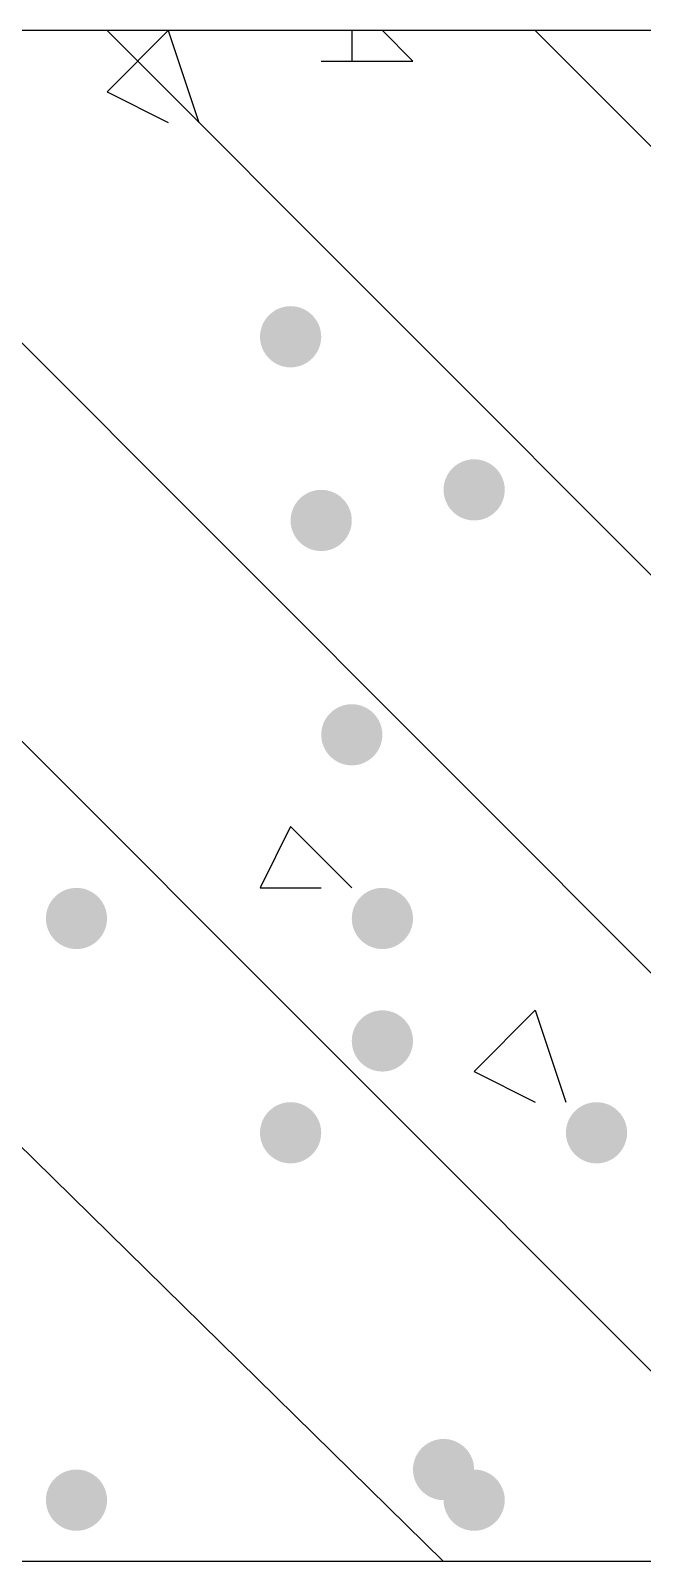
# Model space of a CAD drawing. Header units: inches. Extents: x 11 to 286, y 6 to 196.
# Drawn here: x 102.059 to 102.905, y 122.569 to 124.686 of the extents above; entities that cross this region are included whole.
import ezdxf

# ---------------------------------------------------------------- set-up
doc = ezdxf.new("R2010")
doc.units = ezdxf.units.IN
doc.header["$MEASUREMENT"] = 0
doc.layers.add('PDF_几何图形', color=7, linetype='Continuous')
doc.layers.add('PDF_实体填充', color=7, linetype='Continuous', true_color=0xffffff)

msp = doc.modelspace()

# ---------------------------------------------------------------- hatches: boundary and pattern name
at = {"layer": 'PDF_实体填充', "transparency": 33554559}
h = msp.add_hatch(color=7, dxfattribs=at)
edge = h.paths.add_edge_path(flags=0)
edge.add_spline(control_points=[(102.4608, 124.2624), (102.4608, 124.2392), (102.4417, 124.2201), (102.4184, 124.2201)], knot_values=[0, 0, 0, 0, 1, 1, 1, 1], degree=3, periodic=0)
edge.add_spline(control_points=[(102.4184, 124.2201), (102.3952, 124.2201), (102.3761, 124.2392), (102.3761, 124.2624)], knot_values=[0, 0, 0, 0, 1, 1, 1, 1], degree=3, periodic=0)
edge.add_line((102.3761, 124.2624), (102.3761, 124.2624))
edge.add_spline(control_points=[(102.3761, 124.2624), (102.3761, 124.2857), (102.3952, 124.3048), (102.4184, 124.3048)], knot_values=[0, 0, 0, 0, 1, 1, 1, 1], degree=3, periodic=0)
edge.add_spline(control_points=[(102.4184, 124.3048), (102.4417, 124.3048), (102.4608, 124.2857), (102.4608, 124.2624)], knot_values=[0, 0, 0, 0, 1, 1, 1, 1], degree=3, periodic=0)
edge.add_line((102.4608, 124.2624), (102.4608, 124.2624))
edge.add_line((102.4608, 124.2624), (102.4608, 124.2624))
h = msp.add_hatch(color=7, dxfattribs=at)
edge = h.paths.add_edge_path(flags=0)
edge.add_spline(control_points=[(102.7148, 124.0508), (102.7148, 124.0275), (102.6957, 124.0084), (102.6724, 124.0084)], knot_values=[0, 0, 0, 0, 1, 1, 1, 1], degree=3, periodic=0)
edge.add_spline(control_points=[(102.6724, 124.0084), (102.6492, 124.0084), (102.6301, 124.0275), (102.6301, 124.0508)], knot_values=[0, 0, 0, 0, 1, 1, 1, 1], degree=3, periodic=0)
edge.add_line((102.6301, 124.0508), (102.6301, 124.0508))
edge.add_spline(control_points=[(102.6301, 124.0508), (102.6301, 124.0741), (102.6492, 124.0931), (102.6724, 124.0931)], knot_values=[0, 0, 0, 0, 1, 1, 1, 1], degree=3, periodic=0)
edge.add_spline(control_points=[(102.6724, 124.0931), (102.6957, 124.0931), (102.7148, 124.0741), (102.7148, 124.0508)], knot_values=[0, 0, 0, 0, 1, 1, 1, 1], degree=3, periodic=0)
edge.add_line((102.7148, 124.0508), (102.7148, 124.0508))
edge.add_line((102.7148, 124.0508), (102.7148, 124.0508))
h = msp.add_hatch(color=7, dxfattribs=at)
edge = h.paths.add_edge_path(flags=0)
edge.add_spline(control_points=[(102.5031, 124.0084), (102.5031, 123.9852), (102.4841, 123.9661), (102.4608, 123.9661)], knot_values=[0, 0, 0, 0, 1, 1, 1, 1], degree=3, periodic=0)
edge.add_spline(control_points=[(102.4608, 123.9661), (102.4375, 123.9661), (102.4184, 123.9852), (102.4184, 124.0084)], knot_values=[0, 0, 0, 0, 1, 1, 1, 1], degree=3, periodic=0)
edge.add_line((102.4184, 124.0084), (102.4184, 124.0084))
edge.add_spline(control_points=[(102.4184, 124.0084), (102.4184, 124.0317), (102.4375, 124.0508), (102.4608, 124.0508)], knot_values=[0, 0, 0, 0, 1, 1, 1, 1], degree=3, periodic=0)
edge.add_spline(control_points=[(102.4608, 124.0508), (102.4841, 124.0508), (102.5031, 124.0317), (102.5031, 124.0084)], knot_values=[0, 0, 0, 0, 1, 1, 1, 1], degree=3, periodic=0)
edge.add_line((102.5031, 124.0084), (102.5031, 124.0084))
edge.add_line((102.5031, 124.0084), (102.5031, 124.0084))
h = msp.add_hatch(color=7, dxfattribs=at)
edge = h.paths.add_edge_path(flags=0)
edge.add_spline(control_points=[(102.5454, 123.7121), (102.5454, 123.6888), (102.5264, 123.6698), (102.5031, 123.6698)], knot_values=[0, 0, 0, 0, 1, 1, 1, 1], degree=3, periodic=0)
edge.add_spline(control_points=[(102.5031, 123.6698), (102.4798, 123.6698), (102.4608, 123.6888), (102.4608, 123.7121)], knot_values=[0, 0, 0, 0, 1, 1, 1, 1], degree=3, periodic=0)
edge.add_line((102.4608, 123.7121), (102.4608, 123.7121))
edge.add_spline(control_points=[(102.4608, 123.7121), (102.4608, 123.7354), (102.4798, 123.7544), (102.5031, 123.7544)], knot_values=[0, 0, 0, 0, 1, 1, 1, 1], degree=3, periodic=0)
edge.add_spline(control_points=[(102.5031, 123.7544), (102.5264, 123.7544), (102.5454, 123.7354), (102.5454, 123.7121)], knot_values=[0, 0, 0, 0, 1, 1, 1, 1], degree=3, periodic=0)
edge.add_line((102.5454, 123.7121), (102.5454, 123.7121))
edge.add_line((102.5454, 123.7121), (102.5454, 123.7121))
h = msp.add_hatch(color=7, dxfattribs=at)
edge = h.paths.add_edge_path(flags=0)
edge.add_spline(control_points=[(102.1644, 123.4581), (102.1644, 123.4348), (102.1454, 123.4158), (102.1221, 123.4158)], knot_values=[0, 0, 0, 0, 1, 1, 1, 1], degree=3, periodic=0)
edge.add_spline(control_points=[(102.1221, 123.4158), (102.0988, 123.4158), (102.0798, 123.4348), (102.0798, 123.4581)], knot_values=[0, 0, 0, 0, 1, 1, 1, 1], degree=3, periodic=0)
edge.add_line((102.0798, 123.4581), (102.0798, 123.4581))
edge.add_spline(control_points=[(102.0798, 123.4581), (102.0798, 123.4814), (102.0988, 123.5004), (102.1221, 123.5004)], knot_values=[0, 0, 0, 0, 1, 1, 1, 1], degree=3, periodic=0)
edge.add_spline(control_points=[(102.1221, 123.5004), (102.1454, 123.5004), (102.1644, 123.4814), (102.1644, 123.4581)], knot_values=[0, 0, 0, 0, 1, 1, 1, 1], degree=3, periodic=0)
edge.add_line((102.1644, 123.4581), (102.1644, 123.4581))
edge.add_line((102.1644, 123.4581), (102.1644, 123.4581))
h = msp.add_hatch(color=7, dxfattribs=at)
edge = h.paths.add_edge_path(flags=0)
edge.add_spline(control_points=[(102.5878, 123.4581), (102.5878, 123.4348), (102.5687, 123.4158), (102.5454, 123.4158)], knot_values=[0, 0, 0, 0, 1, 1, 1, 1], degree=3, periodic=0)
edge.add_spline(control_points=[(102.5454, 123.4158), (102.5222, 123.4158), (102.5031, 123.4348), (102.5031, 123.4581)], knot_values=[0, 0, 0, 0, 1, 1, 1, 1], degree=3, periodic=0)
edge.add_line((102.5031, 123.4581), (102.5031, 123.4581))
edge.add_spline(control_points=[(102.5031, 123.4581), (102.5031, 123.4814), (102.5222, 123.5004), (102.5454, 123.5004)], knot_values=[0, 0, 0, 0, 1, 1, 1, 1], degree=3, periodic=0)
edge.add_spline(control_points=[(102.5454, 123.5004), (102.5687, 123.5004), (102.5878, 123.4814), (102.5878, 123.4581)], knot_values=[0, 0, 0, 0, 1, 1, 1, 1], degree=3, periodic=0)
edge.add_line((102.5878, 123.4581), (102.5878, 123.4581))
edge.add_line((102.5878, 123.4581), (102.5878, 123.4581))
h = msp.add_hatch(color=7, dxfattribs=at)
edge = h.paths.add_edge_path(flags=0)
edge.add_spline(control_points=[(102.5878, 123.2888), (102.5878, 123.2655), (102.5687, 123.2464), (102.5454, 123.2464)], knot_values=[0, 0, 0, 0, 1, 1, 1, 1], degree=3, periodic=0)
edge.add_spline(control_points=[(102.5454, 123.2464), (102.5222, 123.2464), (102.5031, 123.2655), (102.5031, 123.2888)], knot_values=[0, 0, 0, 0, 1, 1, 1, 1], degree=3, periodic=0)
edge.add_line((102.5031, 123.2888), (102.5031, 123.2888))
edge.add_spline(control_points=[(102.5031, 123.2888), (102.5031, 123.3121), (102.5222, 123.3311), (102.5454, 123.3311)], knot_values=[0, 0, 0, 0, 1, 1, 1, 1], degree=3, periodic=0)
edge.add_spline(control_points=[(102.5454, 123.3311), (102.5687, 123.3311), (102.5878, 123.3121), (102.5878, 123.2888)], knot_values=[0, 0, 0, 0, 1, 1, 1, 1], degree=3, periodic=0)
edge.add_line((102.5878, 123.2888), (102.5878, 123.2888))
edge.add_line((102.5878, 123.2888), (102.5878, 123.2888))
h = msp.add_hatch(color=7, dxfattribs=at)
edge = h.paths.add_edge_path(flags=0)
edge.add_spline(control_points=[(102.4608, 123.1618), (102.4608, 123.1385), (102.4417, 123.1194), (102.4184, 123.1194)], knot_values=[0, 0, 0, 0, 1, 1, 1, 1], degree=3, periodic=0)
edge.add_spline(control_points=[(102.4184, 123.1194), (102.3952, 123.1194), (102.3761, 123.1385), (102.3761, 123.1618)], knot_values=[0, 0, 0, 0, 1, 1, 1, 1], degree=3, periodic=0)
edge.add_line((102.3761, 123.1618), (102.3761, 123.1618))
edge.add_spline(control_points=[(102.3761, 123.1618), (102.3761, 123.1851), (102.3952, 123.2041), (102.4184, 123.2041)], knot_values=[0, 0, 0, 0, 1, 1, 1, 1], degree=3, periodic=0)
edge.add_spline(control_points=[(102.4184, 123.2041), (102.4417, 123.2041), (102.4608, 123.1851), (102.4608, 123.1618)], knot_values=[0, 0, 0, 0, 1, 1, 1, 1], degree=3, periodic=0)
edge.add_line((102.4608, 123.1618), (102.4608, 123.1618))
edge.add_line((102.4608, 123.1618), (102.4608, 123.1618))
h = msp.add_hatch(color=7, dxfattribs=at)
edge = h.paths.add_edge_path(flags=0)
edge.add_spline(control_points=[(102.8841, 123.1618), (102.8841, 123.1385), (102.8651, 123.1194), (102.8418, 123.1194)], knot_values=[0, 0, 0, 0, 1, 1, 1, 1], degree=3, periodic=0)
edge.add_spline(control_points=[(102.8418, 123.1194), (102.8185, 123.1194), (102.7994, 123.1385), (102.7994, 123.1618)], knot_values=[0, 0, 0, 0, 1, 1, 1, 1], degree=3, periodic=0)
edge.add_line((102.7994, 123.1618), (102.7994, 123.1618))
edge.add_spline(control_points=[(102.7994, 123.1618), (102.7994, 123.1851), (102.8185, 123.2041), (102.8418, 123.2041)], knot_values=[0, 0, 0, 0, 1, 1, 1, 1], degree=3, periodic=0)
edge.add_spline(control_points=[(102.8418, 123.2041), (102.8651, 123.2041), (102.8841, 123.1851), (102.8841, 123.1618)], knot_values=[0, 0, 0, 0, 1, 1, 1, 1], degree=3, periodic=0)
edge.add_line((102.8841, 123.1618), (102.8841, 123.1618))
edge.add_line((102.8841, 123.1618), (102.8841, 123.1618))
h = msp.add_hatch(color=7, dxfattribs=at)
edge = h.paths.add_edge_path(flags=0)
edge.add_spline(control_points=[(102.6724, 122.6961), (102.6724, 122.6728), (102.6534, 122.6538), (102.6301, 122.6538)], knot_values=[0, 0, 0, 0, 1, 1, 1, 1], degree=3, periodic=0)
edge.add_spline(control_points=[(102.6301, 122.6538), (102.6068, 122.6538), (102.5878, 122.6728), (102.5878, 122.6961)], knot_values=[0, 0, 0, 0, 1, 1, 1, 1], degree=3, periodic=0)
edge.add_line((102.5878, 122.6961), (102.5878, 122.6961))
edge.add_spline(control_points=[(102.5878, 122.6961), (102.5878, 122.7194), (102.6068, 122.7384), (102.6301, 122.7384)], knot_values=[0, 0, 0, 0, 1, 1, 1, 1], degree=3, periodic=0)
edge.add_spline(control_points=[(102.6301, 122.7384), (102.6534, 122.7384), (102.6724, 122.7194), (102.6724, 122.6961)], knot_values=[0, 0, 0, 0, 1, 1, 1, 1], degree=3, periodic=0)
edge.add_line((102.6724, 122.6961), (102.6724, 122.6961))
edge.add_line((102.6724, 122.6961), (102.6724, 122.6961))
h = msp.add_hatch(color=7, dxfattribs=at)
edge = h.paths.add_edge_path(flags=0)
edge.add_spline(control_points=[(102.1644, 122.6538), (102.1644, 122.6305), (102.1454, 122.6114), (102.1221, 122.6114)], knot_values=[0, 0, 0, 0, 1, 1, 1, 1], degree=3, periodic=0)
edge.add_spline(control_points=[(102.1221, 122.6114), (102.0988, 122.6114), (102.0798, 122.6305), (102.0798, 122.6538)], knot_values=[0, 0, 0, 0, 1, 1, 1, 1], degree=3, periodic=0)
edge.add_line((102.0798, 122.6538), (102.0798, 122.6538))
edge.add_spline(control_points=[(102.0798, 122.6538), (102.0798, 122.6771), (102.0988, 122.6961), (102.1221, 122.6961)], knot_values=[0, 0, 0, 0, 1, 1, 1, 1], degree=3, periodic=0)
edge.add_spline(control_points=[(102.1221, 122.6961), (102.1454, 122.6961), (102.1644, 122.6771), (102.1644, 122.6538)], knot_values=[0, 0, 0, 0, 1, 1, 1, 1], degree=3, periodic=0)
edge.add_line((102.1644, 122.6538), (102.1644, 122.6538))
edge.add_line((102.1644, 122.6538), (102.1644, 122.6538))
h = msp.add_hatch(color=7, dxfattribs=at)
edge = h.paths.add_edge_path(flags=0)
edge.add_spline(control_points=[(102.7148, 122.6538), (102.7148, 122.6305), (102.6957, 122.6114), (102.6724, 122.6114)], knot_values=[0, 0, 0, 0, 1, 1, 1, 1], degree=3, periodic=0)
edge.add_spline(control_points=[(102.6724, 122.6114), (102.6492, 122.6114), (102.6301, 122.6305), (102.6301, 122.6538)], knot_values=[0, 0, 0, 0, 1, 1, 1, 1], degree=3, periodic=0)
edge.add_line((102.6301, 122.6538), (102.6301, 122.6538))
edge.add_spline(control_points=[(102.6301, 122.6538), (102.6301, 122.6771), (102.6492, 122.6961), (102.6724, 122.6961)], knot_values=[0, 0, 0, 0, 1, 1, 1, 1], degree=3, periodic=0)
edge.add_spline(control_points=[(102.6724, 122.6961), (102.6957, 122.6961), (102.7148, 122.6771), (102.7148, 122.6538)], knot_values=[0, 0, 0, 0, 1, 1, 1, 1], degree=3, periodic=0)
edge.add_line((102.7148, 122.6538), (102.7148, 122.6538))
edge.add_line((102.7148, 122.6538), (102.7148, 122.6538))

# ---------------------------------------------------------------- linework, layer by layer
at = {"layer": 'PDF_几何图形'}
for p, q in [((122.9078, 124.6858), (68.6788, 124.6858)), ((100.4711, 124.6858), (102.6301, 122.5691)), ((101.0638, 124.6858), (103.1804, 122.5691)), ((101.6141, 124.6858), (103.7308, 122.5691)), ((102.1644, 124.6858), (104.2811, 122.5691)), ((102.2491, 124.6858), (102.1644, 124.6011)), ((102.2491, 124.6858), (102.2914, 124.5588)), ((102.5031, 124.6858), (102.5031, 124.6434)), ((102.5454, 124.6858), (102.5878, 124.6434)), ((102.7571, 124.6858), (104.8738, 122.5691)), ((102.4608, 124.6434), (102.5878, 124.6434)), ((102.1644, 124.6011), (102.2491, 124.5588)), ((102.4184, 123.5851), (102.3761, 123.5004)), ((102.4184, 123.5851), (102.5031, 123.5004)), ((102.3761, 123.5004), (102.4608, 123.5004)), ((102.7571, 123.3311), (102.6724, 123.2464)), ((102.7571, 123.3311), (102.7994, 123.2041)), ((102.6724, 123.2464), (102.7571, 123.2041)), ((122.9078, 122.5691), (66.0964, 122.5691))]:
    msp.add_line(p, q, dxfattribs=at)

doc.saveas('drawing.dxf')
